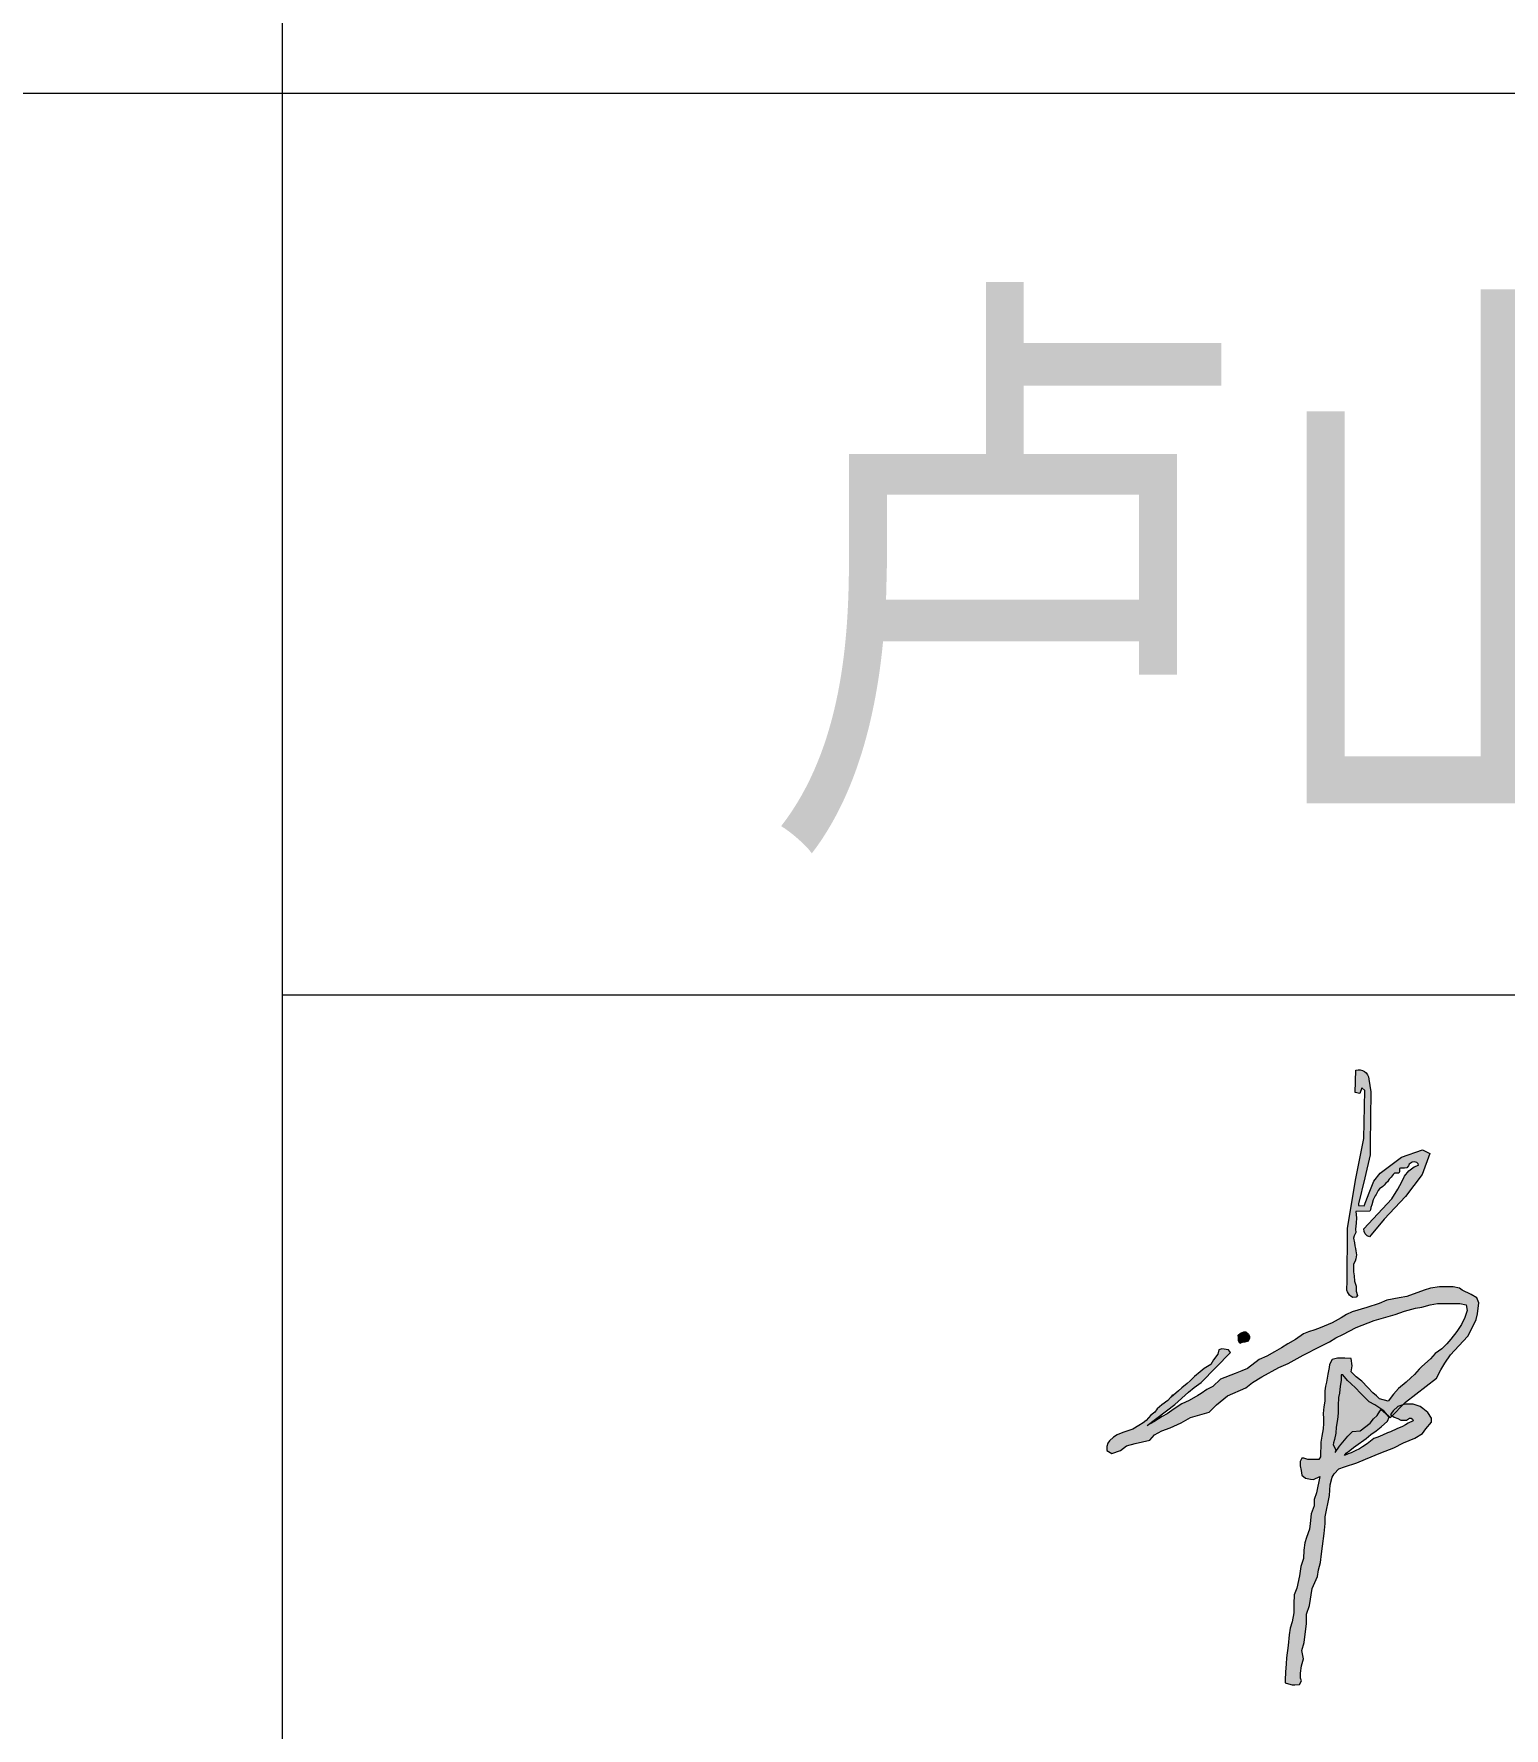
# Model space of a CAD drawing. Header units: inches. Extents: x -3272461 to -2504170, y 403793 to 1071042.
# Drawn here: x -2654939 to -2653236, y 793187 to 795149 of the extents above; entities that cross this region are included whole.
import ezdxf
from ezdxf.enums import TextEntityAlignment as Align

# ---------------------------------------------------------------- set-up
doc = ezdxf.new("R2010")
doc.units = ezdxf.units.IN
doc.header["$LTSCALE"] = 1000
doc.header["$MEASUREMENT"] = 0
doc.linetypes.add('LENGSHUI', pattern=[22, 20, -1, 0, -1])
doc.layers.get('0').update_dxf_attribs({"lineweight": 18})
doc.layers.add('00签名', color=7, linetype='LENGSHUI', lineweight=18)
doc.layers.add('PUB_TITLE', color=153, linetype='Continuous', lineweight=18)
doc.styles.add('-黑体', font='', dxfattribs={"width": 0.7})
doc.styles.get('-黑体').set_extended_font_data('微软雅黑')

msp = doc.modelspace()

# ---------------------------------------------------------------- hatches: boundary and pattern name
at = {"layer": '00签名', "linetype": 'Continuous'}
h = msp.add_hatch(color=256, dxfattribs=at)
edge = h.paths.add_edge_path(flags=0)
edge.add_arc((-2653405.954648924, 793697.3163403809), 12.60396578966968, 162.8312041867554, 244.1005538205223, ccw=False)
edge.add_line((-2653417.996972769, 793701.0368766397), (-2653417.996972768, 793726.4921574832))
edge.add_line((-2653417.996972768, 793726.4921574832), (-2653417.603291277, 793743.3314596198))
edge.add_line((-2653417.603291277, 793743.3314596198), (-2653417.603291277, 793766.0463125773))
edge.add_line((-2653417.603291277, 793766.0463125773), (-2653407.808401503, 793823.6136561108))
edge.add_line((-2653407.808401503, 793823.6136561108), (-2653398.609927399, 793870.1081207574))
edge.add_line((-2653398.609927399, 793870.1081207574), (-2653397.718839952, 793925.4714953054))
edge.add_line((-2653397.718839952, 793925.4714953054), (-2653400.880078748, 793928.631095452))
edge.add_line((-2653400.880078748, 793928.631095452), (-2653403.251597184, 793922.3129150432))
edge.add_line((-2653403.251597184, 793922.3129150432), (-2653408.781997044, 793923.1023051378))
edge.add_line((-2653408.781997044, 793923.1023051378), (-2653407.992276689, 793949.1664566367))
edge.add_arc((-2653404.626489337, 793937.974333647), 11.68726407312159, 4.534228497462493, 106.7375159923696, ccw=False)
edge.add_line((-2653392.975803077, 793938.898266102), (-2653390.606642012, 793923.8927151167))
edge.add_line((-2653390.606642012, 793923.8927151167), (-2653391.396362367, 793863.8674515204))
edge.add_line((-2653391.396362367, 793863.8674515204), (-2653391.396362367, 793851.2300708189))
edge.add_line((-2653391.396362367, 793851.2300708189), (-2653397.718839952, 793824.3775491097))
edge.add_line((-2653397.718839952, 793824.3775491097), (-2653404.831037894, 793794.3644073696))
edge.add_line((-2653404.831037894, 793794.3644073696), (-2653404.977195095, 793792.4755824914))
edge.add_line((-2653404.977195095, 793792.4755824914), (-2653398.249249147, 793791.9075071912))
edge.add_line((-2653398.249249147, 793791.9075071912), (-2653392.379387406, 793806.9946488847))
edge.add_line((-2653392.379387406, 793806.9946488847), (-2653387.292173896, 793820.4469167774))
edge.add_line((-2653387.292173896, 793820.4469167774), (-2653379.927736914, 793829.7431580087))
edge.add_line((-2653379.927736914, 793829.7431580087), (-2653355.121088276, 793848.3356404717))
edge.add_line((-2653355.121088276, 793848.3356404717), (-2653330.703406378, 793856.8577898655))
edge.add_line((-2653330.703406378, 793856.8577898655), (-2653322.174426546, 793852.5967151688))
edge.add_line((-2653322.174426546, 793852.5967151688), (-2653331.090015748, 793828.1939544503))
edge.add_line((-2653331.090015748, 793828.1939544503), (-2653350.469988992, 793803.0160820119))
edge.add_line((-2653350.469988992, 793803.0160820119), (-2653375.276637631, 793776.6765618755))
edge.add_line((-2653375.276637631, 793776.6765618755), (-2653391.943273178, 793756.1473199942))
edge.add_arc((-2653390.247968688, 793764.3319956969), 8.358407364710551, 172.3577245220086, 258.2977202145132, ccw=False)
edge.add_line((-2653398.53213405, 793765.4435612259), (-2653366.361048431, 793800.305230756))
edge.add_line((-2653366.361048431, 793800.305230756), (-2653359.385578191, 793811.5382314061))
edge.add_line((-2653359.385578191, 793811.5382314061), (-2653354.734478908, 793819.6728249404))
edge.add_line((-2653354.734478908, 793819.6728249404), (-2653351.63217447, 793826.257195032))
edge.add_line((-2653351.63217447, 793826.257195032), (-2653346.594465818, 793832.4550291479))
edge.add_line((-2653346.594465818, 793832.4550291479), (-2653340.392214314, 793837.102639822))
edge.add_line((-2653340.392214314, 793837.102639822), (-2653335.243709076, 793839.1199700634))
edge.add_line((-2653335.243709076, 793839.1199700634), (-2653335.882557482, 793840.83847434))
edge.add_line((-2653335.882557482, 793840.83847434), (-2653337.212116527, 793842.1684028713))
edge.add_line((-2653337.212116527, 793842.1684028713), (-2653339.873591991, 793842.9282163347))
edge.add_line((-2653339.873591991, 793842.9282163347), (-2653342.726014767, 793842.547799661))
edge.add_line((-2653342.726014767, 793842.547799661), (-2653346.14656472, 793840.458057666))
edge.add_line((-2653346.14656472, 793840.458057666), (-2653346.907996585, 793838.3683156713))
edge.add_line((-2653346.907996585, 793838.3683156713), (-2653348.808040187, 793835.8991768865))
edge.add_line((-2653348.808040187, 793835.8991768865), (-2653351.660462958, 793835.7094784917))
edge.add_line((-2653351.660462958, 793835.7094784917), (-2653356.221982023, 793835.7094784917))
edge.add_line((-2653356.221982023, 793835.7094784917), (-2653357.55154107, 793835.1393634237))
edge.add_line((-2653357.55154107, 793835.1393634237), (-2653357.55154107, 793833.2393198234))
edge.add_line((-2653357.55154107, 793833.2393198234), (-2653357.362951133, 793831.5299945024))
edge.add_line((-2653357.362951133, 793831.5299945024), (-2653358.312972935, 793829.819649297))
edge.add_line((-2653358.312972935, 793829.819649297), (-2653360.783501088, 793829.819649297))
edge.add_line((-2653360.783501088, 793829.819649297), (-2653363.065439307, 793830.0103675758))
edge.add_line((-2653363.065439307, 793830.0103675758), (-2653364.776892971, 793828.4907406492))
edge.add_line((-2653364.776892971, 793828.4907406492), (-2653366.867883882, 793825.0710701228))
edge.add_line((-2653366.867883882, 793825.0710701228), (-2653367.817905682, 793824.311256659))
edge.add_line((-2653367.817905682, 793824.311256659), (-2653369.338412037, 793822.9813281281))
edge.add_line((-2653369.338412037, 793822.9813281281), (-2653371.238455638, 793819.9420742744))
edge.add_line((-2653371.238455638, 793819.9420742744), (-2653373.329446547, 793818.2317290695))
edge.add_line((-2653373.329446547, 793818.2317290695), (-2653375.231847521, 793816.1419870749))
edge.add_line((-2653375.231847521, 793816.1419870749), (-2653376.752353877, 793814.4326617534))
edge.add_line((-2653376.752353877, 793814.4326617534), (-2653380.552441077, 793811.5831062954))
edge.add_line((-2653380.552441077, 793811.5831062954), (-2653382.075304806, 793809.6830626947))
edge.add_line((-2653382.075304806, 793809.6830626947), (-2653384.54583296, 793805.1241819162))
edge.add_line((-2653384.54583296, 793805.1241819162), (-2653385.49585476, 793803.6045549896))
edge.add_line((-2653385.49585476, 793803.6045549896), (-2653387.777792979, 793798.854955931))
edge.add_line((-2653387.777792979, 793798.854955931), (-2653389.486889269, 793793.1558450151))
edge.add_line((-2653389.486889269, 793793.1558450151), (-2653390.439268444, 793790.3062895571))
edge.add_line((-2653390.439268444, 793790.3062895571), (-2653390.818805689, 793787.2670357043))
edge.add_line((-2653390.818805689, 793787.2670357043), (-2653391.57788018, 793785.9371071726))
edge.add_line((-2653391.57788018, 793785.9371071726), (-2653408.117217519, 793785.5577103824))
edge.add_line((-2653408.117217519, 793785.5577103824), (-2653407.157766225, 793778.1768110094))
edge.add_line((-2653407.157766225, 793778.1768110094), (-2653407.69524754, 793771.989175732))
edge.add_line((-2653407.69524754, 793771.989175732), (-2653408.235086231, 793764.9937924508))
edge.add_line((-2653408.235086231, 793764.9937924508), (-2653407.963988199, 793761.2273614181))
edge.add_line((-2653407.963988199, 793761.2273614181), (-2653409.849887553, 793757.19168105))
edge.add_line((-2653409.849887553, 793757.19168105), (-2653410.656109529, 793754.5012274713))
edge.add_line((-2653410.656109529, 793754.5012274713), (-2653409.310048864, 793749.1203203143))
edge.add_line((-2653409.310048864, 793749.1203203143), (-2653409.041308206, 793745.8923879506))
edge.add_line((-2653409.041308206, 793745.8923879506), (-2653408.50382689, 793742.6634357029))
edge.add_line((-2653408.50382689, 793742.6634357029), (-2653407.963988199, 793739.9729821242))
edge.add_line((-2653407.963988199, 793739.9729821242), (-2653407.157766225, 793735.1305736366))
edge.add_line((-2653407.157766225, 793735.1305736366), (-2653407.963988199, 793730.557414483))
edge.add_line((-2653407.963988199, 793730.557414483), (-2653408.772567548, 793727.8669609043))
edge.add_line((-2653408.772567548, 793727.8669609043), (-2653410.656109529, 793724.3687593217))
edge.add_line((-2653410.656109529, 793724.3687593217), (-2653410.656109529, 793719.7956001682))
edge.add_line((-2653410.656109529, 793719.7956001682), (-2653410.656109529, 793715.7599198006))
edge.add_line((-2653410.656109529, 793715.7599198006), (-2653409.849887553, 793710.917511313))
edge.add_line((-2653409.849887553, 793710.917511313), (-2653409.310048864, 793704.9981054862))
edge.add_line((-2653409.310048864, 793704.9981054862), (-2653407.69524754, 793699.0797195442))
edge.add_line((-2653407.69524754, 793699.0797195442), (-2653407.426506883, 793693.1603137178))
edge.add_line((-2653407.426506883, 793693.1603137178), (-2653406.080446219, 793688.3179052302))
edge.add_line((-2653406.080446219, 793688.3179052302), (-2653407.69524754, 793686.1659503204))
edge.add_line((-2653407.69524754, 793686.1659503204), (-2653411.459974127, 793685.9782916938))
for points in [[(-2653552.904783115, 793622.1937362512), (-2653555.302232671, 793625.1911748669), (-2653563.100426504, 793626.3895383829), (-2653566.697779521, 793625.1911748669), (-2653567.897682989, 793620.3956810359), (-2653572.697296846, 793613.8031518727), (-2653575.695876818, 793608.4079663416), (-2653583.491713278, 793603.6134923946), (-2653588.288969762, 793600.0173819631), (-2653594.88726013, 793594.6232163159), (-2653599.684516612, 793589.2280307852), (-2653603.284227006, 793586.2316120535), (-2653609.281386955, 793581.4371381064), (-2653613.479870395, 793577.8400077915), (-2653621.876837271, 793570.6477869281), (-2653619.703338264, 793573.2087152589), (-2653625.764147317, 793566.4785017774), (-2653632.499165388, 793561.7666384212), (-2653637.888122793, 793557.0547750655), (-2653640.582601497, 793553.0160350462), (-2653645.297349885, 793549.6504183633), (-2653650.686307291, 793543.5933282177), (-2653654.052637639, 793540.9008348717), (-2653659.441595046, 793537.5352181892), (-2653666.176613117, 793533.4964781699), (-2653677.626379574, 793529.4577381506), (-2653684.361397646, 793526.7652448046), (-2653688.404294387, 793524.0727514576), (-2653693.119042775, 793520.0350313222), (-2653695.139312459, 793517.3425379756), (-2653696.485373124, 793513.3037979573), (-2653696.485373124, 793508.5919346011), (-2653690.424564071, 793505.2263179177), (-2653680.320858279, 793508.5919346011), (-2653673.585840207, 793513.9769212932), (-2653663.482134415, 793516.6694146397), (-2653646.64341055, 793520.708154659), (-2653641.256810516, 793526.7652448046), (-2653632.499165388, 793531.4771081598), (-2653623.069668613, 793534.8427248427), (-2653610.273841491, 793540.9008348717), (-2653599.495926677, 793546.9579250172), (-2653577.944811801, 793553.0160350462), (-2653569.187166671, 793561.7666384212), (-2653556.391339548, 793571.8624685861), (-2653535.512076315, 793581.2861952975), (-2653527.428640206, 793587.3443053269), (-2653516.653082768, 793594.0745188084), (-2653497.119880199, 793604.8444921935), (-2653486.34432276, 793609.5563555497), (-2653468.831389876, 793618.9790623772), (-2653449.29818731, 793629.0759124255), (-2653438.522629869, 793634.4598792347), (-2653431.11340278, 793639.1717425908), (-2653423.029966668, 793643.2104826102), (-2653407.539660844, 793651.2879626479), (-2653386.660397611, 793659.3644228035), (-2653362.412446657, 793666.0956561684), (-2653351.636889218, 793670.1343961882), (-2653338.83870472, 793673.5000128706), (-2653331.429477629, 793674.8462595444), (-2653321.999980856, 793677.5387528909), (-2653313.244693102, 793678.8849995637), (-2653302.469135663, 793678.8849995637), (-2653287.650681481, 793678.8849995637), (-2653280.241454392, 793677.5387528909), (-2653278.895393726, 793670.8075195246), (-2653281.589872431, 793662.7300394864), (-2653285.630411798, 793654.6535793312), (-2653291.019369205, 793646.5760992926), (-2653297.754387274, 793637.8254959171), (-2653302.469135663, 793632.4415291084), (-2653308.529944714, 793626.3834190795), (-2653315.939171805, 793620.9984323874), (-2653321.32812921, 793614.9403223579), (-2653331.429477629, 793606.1907388668), (-2653334.798165353, 793602.8251221839), (-2653340.18712276, 793596.7670121549), (-2653344.227662127, 793592.7282721356), (-2653349.616619533, 793588.0174286629), (-2653358.371907288, 793580.6130719611), (-2653364.43271634, 793573.8818385957), (-2653370.495882765, 793565.8053784405), (-2653380.587801689, 793568.4060822406), (-2653383.909341926, 793572.0572664), (-2653388.22805145, 793575.7084505584), (-2653393.873962643, 793581.682930113), (-2653401.181822645, 793588.9852984308), (-2653407.49251336, 793593.9643713536), (-2653413.470814316, 793599.9388509074), (-2653412.141255268, 793606.9087370925), (-2653413.470814316, 793615.207531925), (-2653420.778674314, 793615.5389941742), (-2653429.081346226, 793615.5389941742), (-2653435.392036941, 793614.2111054098), (-2653438.381187417, 793608.2366258565), (-2653438.713577179, 793604.9169039468), (-2653440.37316861, 793597.2830733794), (-2653442.035117417, 793587.988871916), (-2653443.029929327, 793583.3422811253), (-2653443.69470885, 793578.0317459537), (-2653443.69470885, 793572.0572664), (-2653443.69470885, 793565.7503047131), (-2653445.024267896, 793559.4433430263), (-2653445.689047418, 793551.4770303264), (-2653445.356657656, 793545.8350329052), (-2653445.356657656, 793539.8605533519), (-2653445.689047418, 793533.8850539138), (-2653447.348638851, 793525.255816716), (-2653448.345808133, 793518.2849106474), (-2653449.060092514, 793501.2334726721), (-2653450.851696901, 793498.2533720813), (-2653455.026606599, 793498.2533720813), (-2653463.376425994, 793498.2533720813), (-2653468.147751361, 793500.041228459), (-2653470.535771417, 793500.041228459), (-2653472.32501843, 793495.8688836561), (-2653472.32501843, 793491.0999068047), (-2653471.13218709, 793485.7353177893), (-2653470.535771417, 793480.3707287738), (-2653466.358504348, 793476.7939961355), (-2653460.394347636, 793475.6017519229), (-2653456.815853613, 793475.0051198739), (-2653449.658865561, 793478.5818525122), (-2653453.666401689, 793459.5569392999), (-2653456.01670376, 793452.0363158395), (-2653456.01670376, 793444.5146724957), (-2653459.781430345, 793435.5825297965), (-2653460.722022651, 793424.3005747225), (-2653461.662614955, 793417.7192642817), (-2653464.955866701, 793407.8478085625), (-2653466.837051309, 793401.7366645734), (-2653468.249118451, 793393.2757082095), (-2653468.539075476, 793383.7836492804), (-2653471.504652212, 793374.2987295378), (-2653473.284469728, 793363.6276848859), (-2653476.250046462, 793349.3992853884), (-2653479.215623198, 793341.6930430687), (-2653479.809681495, 793331.0219984164), (-2653479.809681495, 793320.9435062769), (-2653481.589499012, 793310.2724616246), (-2653483.963374825, 793303.1587718183), (-2653485.149134044, 793295.4515096142), (-2653486.334893264, 793283.0017875398), (-2653488.11471078, 793268.7744079262), (-2653488.708769077, 793261.6596982356), (-2653489.30047, 793252.1747784934), (-2653489.894528296, 793243.282411264), (-2653489.894528296, 793239.7250564185), (-2653485.740834968, 793238.5399513927), (-2653481.589499012, 793237.353826483), (-2653478.623922276, 793237.353826483), (-2653473.284469728, 793237.9463789954), (-2653470.910593916, 793242.0962863539), (-2653472.09871051, 793245.0610886866), (-2653472.09871051, 793250.9886535832), (-2653470.910593916, 793259.2884683001), (-2653468.539075476, 793267.5882830161), (-2653470.318892992, 793277.0742226432), (-2653467.945017179, 793286.5591423854), (-2653464.979440444, 793308.4937842025), (-2653464.979440444, 793319.1648288544), (-2653461.419805412, 793329.2433209938), (-2653458.454228677, 793348.8067328751), (-2653452.520717831, 793363.0341124891), (-2653451.334958611, 793370.7413746926), (-2653448.9610828, 793379.0411894096), (-2653447.775323579, 793389.1196815481), (-2653446.589564359, 793398.0120487784), (-2653444.809746845, 793412.8330007887), (-2653443.623987626, 793424.0965979535), (-2653443.623987626, 793431.8028402727), (-2653438.284535076, 793456.7022844229), (-2653437.690476781, 793469.1520064978), (-2653435.318958339, 793478.0443737267), (-2653432.945082529, 793481.6007086884), (-2653427.605629979, 793487.5292934699), (-2653421.080418212, 793489.9005234053), (-2653406.844235456, 793494.6440031605), (-2653396.759388655, 793498.7928906351), (-2653378.961213495, 793505.9076003253), (-2653364.130972443, 793511.8351652224), (-2653352.860366425, 793517.7637500034), (-2653339.80994289, 793523.099782272), (-2653330.910855307, 793528.4347946558), (-2653326.759519352, 793533.7708269234), (-2653320.234307586, 793541.4770692436), (-2653320.234307586, 793546.2195291144), (-2653324.38564354, 793552.7406664079), (-2653330.316797011, 793557.4841461636), (-2653333.284731122, 793559.855376099), (-2653341.589760403, 793562.2266060344), (-2653346.335154654, 793562.2266060344), (-2653351.080548907, 793562.2266060344), (-2653359.385578191, 793559.855376099), (-2653364.725030741, 793554.5193438309), (-2653366.504848257, 793552.1481138954), (-2653367.690607475, 793550.3694364724), (-2653363.539271521, 793547.4056540241), (-2653359.385578191, 793545.6269766015), (-2653355.825943159, 793543.848299179), (-2653349.300731393, 793543.848299179), (-2653345.741096359, 793546.2195291144), (-2653343.961278843, 793546.2195291144), (-2653342.181461327, 793545.0344240887), (-2653341.589760403, 793543.2557466661), (-2653347.520913875, 793540.2919642178), (-2653350.486490611, 793538.5132867948), (-2653354.046125643, 793536.7346093722), (-2653360.571337412, 793533.7708269234), (-2653367.690607475, 793530.2134720783), (-2653371.250242507, 793529.0273471682), (-2653377.18139598, 793526.6561172327), (-2653382.520848528, 793524.2848872968), (-2653387.266242778, 793522.5062098743), (-2653394.979571139, 793516.5786449776), (-2653400.31902369, 793513.0212901321), (-2653403.876301346, 793510.6500601966), (-2653408.624052973, 793508.2788302607), (-2653413.369447224, 793505.9076003253), (-2653416.929082258, 793504.7214754156), (-2653421.080418212, 793502.9427979931), (-2653419.229879471, 793505.5302433034), (-2653414.915884696, 793508.6102925099), (-2653410.601889922, 793512.3053316742), (-2653408.136076514, 793514.1523413144), (-2653396.01917316, 793522.6918287345), (-2653390.764586082, 793527.4169505804), (-2653384.460967488, 793531.6168322463), (-2653378.68304334, 793536.3419540923), (-2653371.325678483, 793542.6417765922), (-2653369.225258076, 793547.3668984382), (-2653375.52887667, 793554.7172012965), (-2653380.257769303, 793557.8676224889), (-2653386.038050825, 793561.5422639761), (-2653392.341669416, 793565.2179253467), (-2653398.119593565, 793570.992507667), (-2653402.848486199, 793575.7176295135), (-2653408.103073276, 793580.9679915386), (-2653413.880997424, 793586.2183535637), (-2653417.558501167, 793589.8929950509), (-2653422.813088243, 793596.1938374348), (-2653424.91350865, 793596.1938374348), (-2653424.91350865, 793589.8929950509), (-2653425.964897541, 793583.0679323717), (-2653427.013929056, 793575.1934092182), (-2653428.065317948, 793569.9430471926), (-2653428.591012394, 793561.0180436808), (-2653428.591012394, 793552.0920202842), (-2653429.116706839, 793544.7417174259), (-2653430.691432799, 793535.8167139126), (-2653431.217127244, 793528.9916512335), (-2653432.794210578, 793521.6413483757), (-2653433.845599471, 793517.4414667089), (-2653434.36893654, 793515.3415258757), (-2653431.742821689, 793511.1416442094), (-2653431.217127244, 793508.5164631966), (-2653431.742821689, 793506.416522363), (-2653427.013929056, 793513.7658053378), (-2653417.032806721, 793525.3170097468), (-2653411.780577017, 793530.5663518875), (-2653402.848486199, 793531.6168322463), (-2653391.290280527, 793540.5418357595), (-2653387.612776786, 793545.266957605), (-2653383.409578598, 793549.4668392714), (-2653380.257769303, 793554.1919611178), (-2653378.68304334, 793556.2929218349), (-2653367.64817474, 793546.842678143), (-2653350.31204492, 793564.6926851675), (-2653314.696835605, 793592.6640194531), (-2653309.487038637, 793602.3294586365), (-2653305.024529289, 793609.7654317373), (-2653298.327229206, 793619.4308709202), (-2653288.654922888, 793629.8408253083), (-2653278.237686326, 793640.9942750183), (-2653273.030246734, 793651.404229407), (-2653268.565380009, 793660.3261732676), (-2653267.077876894, 793667.0186510466), (-2653265.590373778, 793679.6580715168), (-2653267.82280714, 793685.6070539744), (-2653274.51774985, 793689.3245305836), (-2653284.934986411, 793694.5289978355), (-2653287.909992644, 793696.7605036844), (-2653295.352222972, 793698.2474943276), (-2653310.976899127, 793698.2474943276), (-2653321.391778314, 793696.7605036844), (-2653328.834008643, 793694.5289978355), (-2653348.921194146, 793687.0940446181), (-2653357.850927592, 793685.6070539744), (-2653371.985743257, 793682.6330726871), (-2653380.915476702, 793678.914576195), (-2653395.05264974, 793674.4536042649), (-2653412.164829011, 793669.2491370125), (-2653418.859771721, 793666.2751557252), (-2653424.812141559, 793662.5566592326), (-2653435.229378121, 793656.6086966589), (-2653449.366551161, 793650.6607340847), (-2653455.318920998, 793648.4292282357), (-2653462.758793955, 793646.1987422702), (-2653468.711163792, 793643.9682563057), (-2653477.638539863, 793637.2767984096), (-2653486.56827331, 793632.0713112729), (-2653494.008146263, 793627.6103393428), (-2653502.192949463, 793623.1493674128), (-2653511.120325536, 793617.9438802765), (-2653520.05005898, 793614.2264036678), (-2653533.442301775, 793603.8164492797), (-2653540.137244483, 793600.8424679923), (-2653547.579474811, 793597.8684867055), (-2653564.691654082, 793591.1770288099), (-2653573.619030154, 793582.9975603863), (-2653580.316330239, 793579.2800837781), (-2653587.01127295, 793574.8180919637), (-2653590.7335668, 793572.5876059986), (-2653601.148445986, 793566.639643424), (-2653609.333249188, 793562.9221668157), (-2653618.260625257, 793556.9731843581), (-2653626.445428457, 793551.0252217834), (-2653632.397798297, 793548.051240497), (-2653642.070104614, 793542.1022580394), (-2653649.509977568, 793537.6412861089), (-2653617.518052387, 793562.1786714939), (-2653601.893376233, 793576.3061024912), (-2653595.196076149, 793581.5105697426), (-2653587.01127295, 793587.4585323173)], [(-2653543.939689059, 793636.1957215357), (-2653543.939689059, 793639.2594526007), (-2653544.175426478, 793642.3231836662), (-2653541.34422007, 793644.443522176), (-2653537.808158781, 793646.093694235), (-2653535.215047167, 793646.093694235), (-2653532.148103341, 793643.2655563371), (-2653531.205153664, 793641.1441979434), (-2653531.205153664, 793638.316060046), (-2653532.619578182, 793635.2533488648), (-2653536.393734263, 793634.3099563092), (-2653538.986845879, 793634.3099563092), (-2653542.289527122, 793632.660804135)]]:
    msp.add_hatch(color=256, dxfattribs=at).paths.add_polyline_path(points, flags=0)

# ---------------------------------------------------------------- linework, layer by layer
msp.add_lwpolyline([(-2653411.459974127, 793685.9782916938, -0.3702552711051125), (-2653417.996972768, 793701.0368766391), (-2653417.996972768, 793726.4921574832), (-2653417.603291277, 793743.3314596198), (-2653417.603291277, 793766.0463125773), (-2653407.808401503, 793823.6136561108), (-2653398.609927399, 793870.1081207574), (-2653397.718839952, 793925.4714953054), (-2653400.880078748, 793928.631095452), (-2653403.251597184, 793922.3129150432), (-2653408.781997044, 793923.1023051378), (-2653407.992276689, 793949.1664566367, -0.4780648024149287), (-2653392.975803076, 793938.8982661024), (-2653390.606642012, 793923.8927151167), (-2653391.396362367, 793863.8674515204), (-2653391.396362367, 793851.2300708189), (-2653397.718839952, 793824.3775491097), (-2653404.831037894, 793794.3644073696), (-2653404.977195095, 793792.4755824914), (-2653398.249249147, 793791.9075071912), (-2653392.379387406, 793806.9946488847), (-2653387.292173896, 793820.4469167774), (-2653379.927736914, 793829.7431580087), (-2653355.121088276, 793848.3356404717), (-2653330.703406378, 793856.8577898655), (-2653322.174426546, 793852.5967151688), (-2653331.090015748, 793828.1939544503), (-2653350.469988992, 793803.0160820119), (-2653375.276637631, 793776.6765618755), (-2653391.943273178, 793756.1473199942, -0.3936080634798721), (-2653398.53213405, 793765.4435612254), (-2653366.361048431, 793800.305230756), (-2653359.385578191, 793811.5382314061), (-2653354.734478908, 793819.6728249404), (-2653351.63217447, 793826.257195032), (-2653346.594465818, 793832.4550291479), (-2653340.392214314, 793837.102639822), (-2653335.243709076, 793839.1199700634), (-2653335.882557482, 793840.83847434), (-2653337.212116527, 793842.1684028713), (-2653339.873591991, 793842.9282163347), (-2653342.726014767, 793842.547799661), (-2653346.14656472, 793840.458057666), (-2653346.907996585, 793838.3683156713), (-2653348.808040187, 793835.8991768865), (-2653351.660462958, 793835.7094784917), (-2653356.221982023, 793835.7094784917), (-2653357.55154107, 793835.1393634237), (-2653357.55154107, 793833.2393198234), (-2653357.362951133, 793831.5299945024), (-2653358.312972935, 793829.819649297), (-2653360.783501088, 793829.819649297), (-2653363.065439307, 793830.0103675758), (-2653364.776892971, 793828.4907406492), (-2653366.867883882, 793825.0710701228), (-2653367.817905682, 793824.311256659), (-2653369.338412037, 793822.9813281281), (-2653371.238455638, 793819.9420742744), (-2653373.329446547, 793818.2317290695), (-2653375.231847521, 793816.1419870749), (-2653376.752353877, 793814.4326617534), (-2653380.552441077, 793811.5831062954), (-2653382.075304806, 793809.6830626947), (-2653384.54583296, 793805.1241819162), (-2653385.49585476, 793803.6045549896), (-2653387.777792979, 793798.854955931), (-2653389.486889269, 793793.1558450151), (-2653390.439268444, 793790.3062895571), (-2653390.818805689, 793787.2670357043), (-2653391.57788018, 793785.9371071726), (-2653408.117217519, 793785.5577103824), (-2653407.157766225, 793778.1768110094), (-2653407.69524754, 793771.989175732), (-2653408.235086231, 793764.9937924508), (-2653407.963988199, 793761.2273614181), (-2653409.849887553, 793757.19168105), (-2653410.656109529, 793754.5012274713), (-2653409.310048864, 793749.1203203143), (-2653409.041308206, 793745.8923879506), (-2653408.50382689, 793742.6634357029), (-2653407.963988199, 793739.9729821242), (-2653407.157766225, 793735.1305736366), (-2653407.963988199, 793730.557414483), (-2653408.772567548, 793727.8669609043), (-2653410.656109529, 793724.3687593217), (-2653410.656109529, 793719.7956001682), (-2653410.656109529, 793715.7599198006), (-2653409.849887553, 793710.917511313), (-2653409.310048864, 793704.9981054862), (-2653407.69524754, 793699.0797195442), (-2653407.426506883, 793693.1603137178), (-2653406.080446219, 793688.3179052302), (-2653407.69524754, 793686.1659503204)], format="xyb", close=True, dxfattribs=at)
for points in [[(-2653552.904783115, 793622.1937362512), (-2653555.302232671, 793625.1911748669), (-2653563.100426504, 793626.3895383829), (-2653566.697779521, 793625.1911748669), (-2653567.897682989, 793620.3956810359), (-2653572.697296846, 793613.8031518727), (-2653575.695876818, 793608.4079663416), (-2653583.491713278, 793603.6134923946), (-2653588.288969762, 793600.0173819631), (-2653594.88726013, 793594.6232163159), (-2653599.684516612, 793589.2280307852), (-2653603.284227006, 793586.2316120535), (-2653609.281386955, 793581.4371381064), (-2653613.479870395, 793577.8400077915), (-2653621.876837271, 793570.6477869281), (-2653619.703338264, 793573.2087152589), (-2653625.764147317, 793566.4785017774), (-2653632.499165388, 793561.7666384212), (-2653637.888122793, 793557.0547750655), (-2653640.582601497, 793553.0160350462), (-2653645.297349885, 793549.6504183633), (-2653650.686307291, 793543.5933282177), (-2653654.052637639, 793540.9008348717), (-2653659.441595046, 793537.5352181892), (-2653666.176613117, 793533.4964781699), (-2653677.626379574, 793529.4577381506), (-2653684.361397646, 793526.7652448046), (-2653688.404294387, 793524.0727514576), (-2653693.119042775, 793520.0350313222), (-2653695.139312459, 793517.3425379756), (-2653696.485373124, 793513.3037979573), (-2653696.485373124, 793508.5919346011), (-2653690.424564071, 793505.2263179177), (-2653680.320858279, 793508.5919346011), (-2653673.585840207, 793513.9769212932), (-2653663.482134415, 793516.6694146397), (-2653646.64341055, 793520.708154659), (-2653641.256810516, 793526.7652448046), (-2653632.499165388, 793531.4771081598), (-2653623.069668613, 793534.8427248427), (-2653610.273841491, 793540.9008348717), (-2653599.495926677, 793546.9579250172), (-2653577.944811801, 793553.0160350462), (-2653569.187166671, 793561.7666384212), (-2653556.391339548, 793571.8624685861), (-2653535.512076315, 793581.2861952975), (-2653527.428640206, 793587.3443053269), (-2653516.653082768, 793594.0745188084), (-2653497.119880199, 793604.8444921935), (-2653486.34432276, 793609.5563555497), (-2653468.831389876, 793618.9790623772), (-2653449.29818731, 793629.0759124255), (-2653438.522629869, 793634.4598792347), (-2653431.11340278, 793639.1717425908), (-2653423.029966668, 793643.2104826102), (-2653407.539660844, 793651.2879626479), (-2653386.660397611, 793659.3644228035), (-2653362.412446657, 793666.0956561684), (-2653351.636889218, 793670.1343961882), (-2653338.83870472, 793673.5000128706), (-2653331.429477629, 793674.8462595444), (-2653321.999980856, 793677.5387528909), (-2653313.244693102, 793678.8849995637), (-2653302.469135663, 793678.8849995637), (-2653287.650681481, 793678.8849995637), (-2653280.241454392, 793677.5387528909), (-2653278.895393726, 793670.8075195246), (-2653281.589872431, 793662.7300394864), (-2653285.630411798, 793654.6535793312), (-2653291.019369205, 793646.5760992926), (-2653297.754387274, 793637.8254959171), (-2653302.469135663, 793632.4415291084), (-2653308.529944714, 793626.3834190795), (-2653315.939171805, 793620.9984323874), (-2653321.32812921, 793614.9403223579), (-2653331.429477629, 793606.1907388668), (-2653334.798165353, 793602.8251221839), (-2653340.18712276, 793596.7670121549), (-2653344.227662127, 793592.7282721356), (-2653349.616619533, 793588.0174286629), (-2653358.371907288, 793580.6130719611), (-2653364.43271634, 793573.8818385957), (-2653370.495882765, 793565.8053784405), (-2653380.587801689, 793568.4060822406), (-2653383.909341926, 793572.0572664), (-2653388.22805145, 793575.7084505584), (-2653393.873962643, 793581.682930113), (-2653401.181822645, 793588.9852984308), (-2653407.49251336, 793593.9643713536), (-2653413.470814316, 793599.9388509074), (-2653412.141255268, 793606.9087370925), (-2653413.470814316, 793615.207531925), (-2653420.778674314, 793615.5389941742), (-2653429.081346226, 793615.5389941742), (-2653435.392036941, 793614.2111054098), (-2653438.381187417, 793608.2366258565), (-2653438.713577179, 793604.9169039468), (-2653440.37316861, 793597.2830733794), (-2653442.035117417, 793587.988871916), (-2653443.029929327, 793583.3422811253), (-2653443.69470885, 793578.0317459537), (-2653443.69470885, 793572.0572664), (-2653443.69470885, 793565.7503047131), (-2653445.024267896, 793559.4433430263), (-2653445.689047418, 793551.4770303264), (-2653445.356657656, 793545.8350329052), (-2653445.356657656, 793539.8605533519), (-2653445.689047418, 793533.8850539138), (-2653447.348638851, 793525.255816716), (-2653448.345808133, 793518.2849106474), (-2653449.060092514, 793501.2334726721), (-2653450.851696901, 793498.2533720813), (-2653455.026606599, 793498.2533720813), (-2653463.376425994, 793498.2533720813), (-2653468.147751361, 793500.041228459), (-2653470.535771417, 793500.041228459), (-2653472.32501843, 793495.8688836561), (-2653472.32501843, 793491.0999068047), (-2653471.13218709, 793485.7353177893), (-2653470.535771417, 793480.3707287738), (-2653466.358504348, 793476.7939961355), (-2653460.394347636, 793475.6017519229), (-2653456.815853613, 793475.0051198739), (-2653449.658865561, 793478.5818525122), (-2653453.666401689, 793459.5569392999), (-2653456.01670376, 793452.0363158395), (-2653456.01670376, 793444.5146724957), (-2653459.781430345, 793435.5825297965), (-2653460.722022651, 793424.3005747225), (-2653461.662614955, 793417.7192642817), (-2653464.955866701, 793407.8478085625), (-2653466.837051309, 793401.7366645734), (-2653468.249118451, 793393.2757082095), (-2653468.539075476, 793383.7836492804), (-2653471.504652212, 793374.2987295378), (-2653473.284469728, 793363.6276848859), (-2653476.250046462, 793349.3992853884), (-2653479.215623198, 793341.6930430687), (-2653479.809681495, 793331.0219984164), (-2653479.809681495, 793320.9435062769), (-2653481.589499012, 793310.2724616246), (-2653483.963374825, 793303.1587718183), (-2653485.149134044, 793295.4515096142), (-2653486.334893264, 793283.0017875398), (-2653488.11471078, 793268.7744079262), (-2653488.708769077, 793261.6596982356), (-2653489.30047, 793252.1747784934), (-2653489.894528296, 793243.282411264), (-2653489.894528296, 793239.7250564185), (-2653485.740834968, 793238.5399513927), (-2653481.589499012, 793237.353826483), (-2653478.623922276, 793237.353826483), (-2653473.284469728, 793237.9463789954), (-2653470.910593916, 793242.0962863539), (-2653472.09871051, 793245.0610886866), (-2653472.09871051, 793250.9886535832), (-2653470.910593916, 793259.2884683001), (-2653468.539075476, 793267.5882830161), (-2653470.318892992, 793277.0742226432), (-2653467.945017179, 793286.5591423854), (-2653464.979440444, 793308.4937842025), (-2653464.979440444, 793319.1648288544), (-2653461.419805412, 793329.2433209938), (-2653458.454228677, 793348.8067328751), (-2653452.520717831, 793363.0341124891), (-2653451.334958611, 793370.7413746926), (-2653448.9610828, 793379.0411894096), (-2653447.775323579, 793389.1196815481), (-2653446.589564359, 793398.0120487784), (-2653444.809746845, 793412.8330007887), (-2653443.623987626, 793424.0965979535), (-2653443.623987626, 793431.8028402727), (-2653438.284535076, 793456.7022844229), (-2653437.690476781, 793469.1520064978), (-2653435.318958339, 793478.0443737267), (-2653432.945082529, 793481.6007086884), (-2653427.605629979, 793487.5292934699), (-2653421.080418212, 793489.9005234053), (-2653406.844235456, 793494.6440031605), (-2653396.759388655, 793498.7928906351), (-2653378.961213495, 793505.9076003253), (-2653364.130972443, 793511.8351652224), (-2653352.860366425, 793517.7637500034), (-2653339.80994289, 793523.099782272), (-2653330.910855307, 793528.4347946558), (-2653326.759519352, 793533.7708269234), (-2653320.234307586, 793541.4770692436), (-2653320.234307586, 793546.2195291144), (-2653324.38564354, 793552.7406664079), (-2653330.316797011, 793557.4841461636), (-2653333.284731122, 793559.855376099), (-2653341.589760403, 793562.2266060344), (-2653346.335154654, 793562.2266060344), (-2653351.080548907, 793562.2266060344), (-2653359.385578191, 793559.855376099), (-2653364.725030741, 793554.5193438309), (-2653366.504848257, 793552.1481138954), (-2653367.690607475, 793550.3694364724), (-2653363.539271521, 793547.4056540241), (-2653359.385578191, 793545.6269766015), (-2653355.825943159, 793543.848299179), (-2653349.300731393, 793543.848299179), (-2653345.741096359, 793546.2195291144), (-2653343.961278843, 793546.2195291144), (-2653342.181461327, 793545.0344240887), (-2653341.589760403, 793543.2557466661), (-2653347.520913875, 793540.2919642178), (-2653350.486490611, 793538.5132867948), (-2653354.046125643, 793536.7346093722), (-2653360.571337412, 793533.7708269234), (-2653367.690607475, 793530.2134720783), (-2653371.250242507, 793529.0273471682), (-2653377.18139598, 793526.6561172327), (-2653382.520848528, 793524.2848872968), (-2653387.266242778, 793522.5062098743), (-2653394.979571139, 793516.5786449776), (-2653400.31902369, 793513.0212901321), (-2653403.876301346, 793510.6500601966), (-2653408.624052973, 793508.2788302607), (-2653413.369447224, 793505.9076003253), (-2653416.929082258, 793504.7214754156), (-2653421.080418212, 793502.9427979931), (-2653419.229879471, 793505.5302433034), (-2653414.915884696, 793508.6102925099), (-2653410.601889922, 793512.3053316742), (-2653408.136076514, 793514.1523413144), (-2653396.01917316, 793522.6918287345), (-2653390.764586082, 793527.4169505804), (-2653384.460967488, 793531.6168322463), (-2653378.68304334, 793536.3419540923), (-2653371.325678483, 793542.6417765922), (-2653369.225258076, 793547.3668984382), (-2653375.52887667, 793554.7172012965), (-2653380.257769303, 793557.8676224889), (-2653386.038050825, 793561.5422639761), (-2653392.341669416, 793565.2179253467), (-2653398.119593565, 793570.992507667), (-2653402.848486199, 793575.7176295135), (-2653408.103073276, 793580.9679915386), (-2653413.880997424, 793586.2183535637), (-2653417.558501167, 793589.8929950509), (-2653422.813088243, 793596.1938374348), (-2653424.91350865, 793596.1938374348), (-2653424.91350865, 793589.8929950509), (-2653425.964897541, 793583.0679323717), (-2653427.013929056, 793575.1934092182), (-2653428.065317948, 793569.9430471926), (-2653428.591012394, 793561.0180436808), (-2653428.591012394, 793552.0920202842), (-2653429.116706839, 793544.7417174259), (-2653430.691432799, 793535.8167139126), (-2653431.217127244, 793528.9916512335), (-2653432.794210578, 793521.6413483757), (-2653433.845599471, 793517.4414667089), (-2653434.36893654, 793515.3415258757), (-2653431.742821689, 793511.1416442094), (-2653431.217127244, 793508.5164631966), (-2653431.742821689, 793506.416522363), (-2653427.013929056, 793513.7658053378), (-2653417.032806721, 793525.3170097468), (-2653411.780577017, 793530.5663518875), (-2653402.848486199, 793531.6168322463), (-2653391.290280527, 793540.5418357595), (-2653387.612776786, 793545.266957605), (-2653383.409578598, 793549.4668392714), (-2653380.257769303, 793554.1919611178), (-2653378.68304334, 793556.2929218349), (-2653367.64817474, 793546.842678143), (-2653350.31204492, 793564.6926851675), (-2653314.696835605, 793592.6640194531), (-2653309.487038637, 793602.3294586365), (-2653305.024529289, 793609.7654317373), (-2653298.327229206, 793619.4308709202), (-2653288.654922888, 793629.8408253083), (-2653278.237686326, 793640.9942750183), (-2653273.030246734, 793651.404229407), (-2653268.565380009, 793660.3261732676), (-2653267.077876894, 793667.0186510466), (-2653265.590373778, 793679.6580715168), (-2653267.82280714, 793685.6070539744), (-2653274.51774985, 793689.3245305836), (-2653284.934986411, 793694.5289978355), (-2653287.909992644, 793696.7605036844), (-2653295.352222972, 793698.2474943276), (-2653310.976899127, 793698.2474943276), (-2653321.391778314, 793696.7605036844), (-2653328.834008643, 793694.5289978355), (-2653348.921194146, 793687.0940446181), (-2653357.850927592, 793685.6070539744), (-2653371.985743257, 793682.6330726871), (-2653380.915476702, 793678.914576195), (-2653395.05264974, 793674.4536042649), (-2653412.164829011, 793669.2491370125), (-2653418.859771721, 793666.2751557252), (-2653424.812141559, 793662.5566592326), (-2653435.229378121, 793656.6086966589), (-2653449.366551161, 793650.6607340847), (-2653455.318920998, 793648.4292282357), (-2653462.758793955, 793646.1987422702), (-2653468.711163792, 793643.9682563057), (-2653477.638539863, 793637.2767984096), (-2653486.56827331, 793632.0713112729), (-2653494.008146263, 793627.6103393428), (-2653502.192949463, 793623.1493674128), (-2653511.120325536, 793617.9438802765), (-2653520.05005898, 793614.2264036678), (-2653533.442301775, 793603.8164492797), (-2653540.137244483, 793600.8424679923), (-2653547.579474811, 793597.8684867055), (-2653564.691654082, 793591.1770288099), (-2653573.619030154, 793582.9975603863), (-2653580.316330239, 793579.2800837781), (-2653587.01127295, 793574.8180919637), (-2653590.7335668, 793572.5876059986), (-2653601.148445986, 793566.639643424), (-2653609.333249188, 793562.9221668157), (-2653618.260625257, 793556.9731843581), (-2653626.445428457, 793551.0252217834), (-2653632.397798297, 793548.051240497), (-2653642.070104614, 793542.1022580394), (-2653649.509977568, 793537.6412861089), (-2653617.518052387, 793562.1786714939), (-2653601.893376233, 793576.3061024912), (-2653595.196076149, 793581.5105697426), (-2653587.01127295, 793587.4585323173)], [(-2653543.939689059, 793636.1957215357), (-2653543.939689059, 793639.2594526007), (-2653544.175426478, 793642.3231836662), (-2653541.34422007, 793644.443522176), (-2653537.808158781, 793646.093694235), (-2653535.215047167, 793646.093694235), (-2653532.148103341, 793643.2655563371), (-2653531.205153664, 793641.1441979434), (-2653531.205153664, 793638.316060046), (-2653532.619578182, 793635.2533488648), (-2653536.393734263, 793634.3099563092), (-2653538.986845879, 793634.3099563092), (-2653542.289527122, 793632.660804135)]]:
    msp.add_lwpolyline(points, close=True, dxfattribs=at)
at = {"layer": 'PUB_TITLE'}
for p, q in [((-2654651.437826762, 804806.7768964192), (-2654651.437826762, 785630.5785424875)), ((-2657808.528961895, 795080.5785424875), (-2651494.34669163, 795080.5785424875)), ((-2654651.437826762, 794036.4941501494), (-2651494.346691631, 794036.4941501494))]:
    msp.add_line(p, q, dxfattribs=at)

# ---------------------------------------------------------------- texts
at = {"style": '-黑体', "width": 0.8}
msp.add_text('卢山东', height=525, dxfattribs=at).set_placement((-2654099.783916995, 794522.1273809446), align=Align.MIDDLE_LEFT)

doc.saveas('drawing.dxf')
